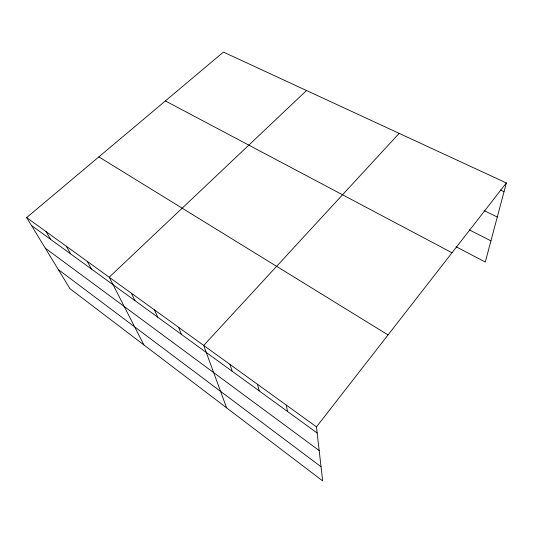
<?xml version="1.0" encoding="UTF-8"?>
<svg xmlns="http://www.w3.org/2000/svg" width="533" height="533" viewBox="0 0 533 533"><rect width="100%" height="100%" fill="white"/><g stroke="black" fill="none" stroke-linecap="round" stroke-linejoin="round"><path stroke-width="0.8" d="M506.35 182.952L316.469 426.873L322.665 480.906L69.956 288.686L26.65 217.604L223.44 52.094L506.35 182.952L485.296 262.056L456.041 246.726M399.15 133.363L203.699 345.451L226.612 407.845M306.542 90.53L109.212 277.22L143.923 344.944M500.254 189.928L504.025 191.693M484.017 210.548L497.282 217.031M469.28 229.876L490.94 240.863M165.37 100.93L452.004 252.762M98.852 156.882L388.044 334.931M26.65 217.604L316.469 426.873M31.407 225.412L317.175 433.016M45.232 248.111L319.187 450.572M58.297 269.545L321.046 466.761M46.071 231.628L50.635 239.384M66.279 246.219L70.623 253.901M87.305 261.403L91.416 269.005M131.371 293.217L134.942 300.625M154.463 309.893L157.728 317.182M178.548 327.289L181.486 334.438M229.983 364.425L232.155 371.248M257.486 384.286L259.211 390.902M286.281 405.08L287.52 411.469"/></g></svg>
